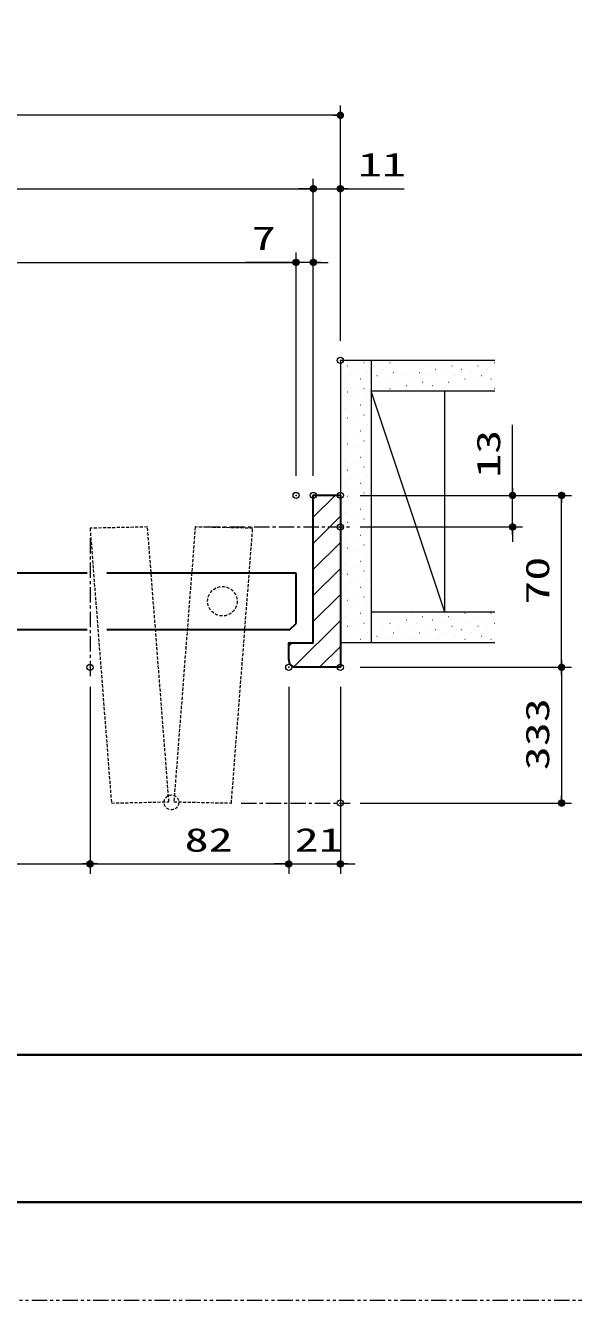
# Model space of a CAD drawing. Units: millimetres, scale not verified. Extents: x -1306 to 1306, y -607 to 607.
# Drawn here: x -447 to -224, y -594 to -75 of the extents above; entities that cross this region are included whole.
import ezdxf
from ezdxf.enums import TextEntityAlignment as Align

# ---------------------------------------------------------------- set-up
doc = ezdxf.new("R2010")
doc.units = ezdxf.units.MM
doc.header["$LTSCALE"] = 5
doc.header["$PDMODE"] = 32
doc.header["$PDSIZE"] = 2.5
for name, pattern in [('USER1', [0.375, 0.25, -0.125]), ('USER2', [2, 1.25, -0.25, 0.25, -0.25]), ('USER3', [2.5, 1.25, -0.25, 0.25, -0.25, 0.25, -0.25])]:
    doc.linetypes.add(name, pattern=pattern)
for name, color, linetype, lineweight in [('0-1_線(白)', 7, 'Continuous', 30), ('0-2_線(黄)', 2, 'Continuous', 15), ('0-3_点線(水)', 4, 'USER1', 9), ('0-5_ハッチング', 6, 'Continuous', 9), ('0-6_点線(黄)', 2, 'USER1', 15), ('0-7_寸法線', 3, 'Continuous', 13), ('0-8_0', 3, 'Continuous', 25), ('0-9_DEFPOINTS', 7, 'Continuous', 5), ('0-A_中心線', 3, 'USER2', 9), ('0-B_陰線', 4, 'USER3', 9), ('0-C_図面枠', 7, 'Continuous', 35)]:
    doc.layers.add(name, color=color, linetype=linetype, lineweight=lineweight)
doc.styles.add('ＭＳ ゴシック', font='')
doc.styles.get('ＭＳ ゴシック').set_extended_font_data('MS Gothic')

# ---------------------------------------------------------------- blocks, each defined once
blk = doc.blocks.new('_DOT')
at = {"layer": '0-8_0'}
blk.add_line((-2.5, 0), (-5, 0), dxfattribs=at)
for points in [[(0, 0), (-2.5, 0), (-2.48, 0.313)], [(0, 0), (-2.48, -0.313), (-2.5, 0)], [(0, 0), (-2.48, 0.313), (-2.421, 0.622)], [(0, 0), (-2.421, -0.622), (-2.48, -0.313)], [(0, 0), (-2.421, 0.622), (-2.324, 0.92)], [(0, 0), (-2.324, -0.92), (-2.421, -0.622)], [(0, 0), (-2.324, 0.92), (-2.191, 1.204)], [(0, 0), (-2.191, -1.204), (-2.324, -0.92)], [(0, 0), (-2.191, 1.204), (-2.023, 1.469)], [(0, 0), (-2.023, -1.469), (-2.191, -1.204)], [(0, 0), (-2.023, 1.469), (-1.822, 1.711)], [(0, 0), (-1.822, -1.711), (-2.023, -1.469)], [(0, 0), (-1.822, 1.711), (-1.594, 1.926)], [(0, 0), (-1.594, -1.926), (-1.822, -1.711)], [(0, 0), (-1.594, 1.926), (-1.34, 2.111)], [(0, 0), (-1.34, -2.111), (-1.594, -1.926)], [(0, 0), (-1.34, 2.111), (-1.064, 2.262)], [(0, 0), (-1.064, -2.262), (-1.34, -2.111)], [(0, 0), (-1.064, 2.262), (-0.773, 2.378)], [(0, 0), (-0.773, -2.378), (-1.064, -2.262)], [(0, 0), (-0.773, 2.378), (-0.468, 2.456)], [(0, 0), (-0.468, -2.456), (-0.773, -2.378)], [(0, 0), (-0.468, 2.456), (-0.157, 2.495)], [(0, 0), (-0.157, -2.495), (-0.468, -2.456)], [(0, 0), (-0.157, 2.495), (0.157, 2.495)], [(0, 0), (0.157, -2.495), (-0.157, -2.495)], [(0, 0), (0.157, 2.495), (0.468, 2.456)], [(0, 0), (0.468, 2.456), (0.773, 2.378)], [(0, 0), (0.773, 2.378), (1.064, 2.262)], [(0, 0), (1.064, 2.262), (1.34, 2.111)], [(0, 0), (1.34, 2.111), (1.594, 1.926)], [(0, 0), (1.594, 1.926), (1.822, 1.711)], [(0, 0), (1.822, 1.711), (2.023, 1.469)], [(0, 0), (2.023, 1.469), (2.191, 1.204)], [(0, 0), (2.191, 1.204), (2.324, 0.92)], [(0, 0), (2.324, 0.92), (2.421, 0.622)], [(0, 0), (2.421, 0.622), (2.48, 0.313)], [(0, 0), (2.48, 0.313), (2.5, 0)], [(0, 0), (0.468, -2.456), (0.157, -2.495)], [(0, 0), (0.773, -2.378), (0.468, -2.456)], [(0, 0), (1.064, -2.262), (0.773, -2.378)], [(0, 0), (1.34, -2.111), (1.064, -2.262)], [(0, 0), (1.594, -1.926), (1.34, -2.111)], [(0, 0), (1.822, -1.711), (1.594, -1.926)], [(0, 0), (2.023, -1.469), (1.822, -1.711)], [(0, 0), (2.191, -1.204), (2.023, -1.469)], [(0, 0), (2.324, -0.92), (2.191, -1.204)], [(0, 0), (2.421, -0.622), (2.324, -0.92)], [(0, 0), (2.48, -0.313), (2.421, -0.622)], [(0, 0), (2.5, 0), (2.48, -0.313)]]:
    blk.add_solid(points, dxfattribs=at)

msp = doc.modelspace()

# ---------------------------------------------------------------- linework, layer by layer
at = {"layer": '0-1_線(白)'}
for p, q in [((-318.646, -266.126), (-329.646, -266.126)), ((-421.709, -297.719), (-498.771, -297.719)), ((-336.646, -297.719), (-413.709, -297.719)), ((-336.646, -318.219), (-336.646, -297.719)), ((-496.271, -320.719), (-421.709, -320.719)), ((-413.709, -320.719), (-339.146, -320.719)), ((-339.146, -320.719), (-336.646, -318.219))]:
    msp.add_line(p, q, dxfattribs=at)
for points in [[(-339.646, -333.126), (-339.646, -326.126), (-329.646, -326.126), (-329.646, -266.126)], [(-318.646, -266.126), (-318.646, -336.126), (-336.646, -336.126)]]:
    msp.add_lwpolyline(points, dxfattribs=at)
msp.add_arc((-336.646, -333.126), 3, 180, 270, dxfattribs=at)
at = {"layer": '0-2_線(黄)'}
for p, q in [((-255.806, -211.126), (-318.646, -211.126)), ((-318.646, -211.126), (-318.646, -266.126)), ((-306.146, -211.126), (-306.146, -326.126)), ((-255.806, -223.626), (-306.146, -223.626)), ((-276.146, -313.626), (-306.146, -223.626)), ((-276.146, -313.626), (-276.146, -223.626)), ((-255.806, -313.626), (-306.146, -313.626)), ((-255.806, -326.126), (-318.646, -326.126))]:
    msp.add_line(p, q, dxfattribs=at)
at = {"layer": '0-3_点線(水)'}
msp.add_circle((-366.646, -309.219), 6, dxfattribs=at)
at = {"layer": '0-5_ハッチング'}
for p, q in [((-309.071, -212.027), (-309.021, -212.027)), ((-298.465, -212.027), (-298.415, -212.027)), ((-287.858, -212.027), (-287.808, -212.027)), ((-277.251, -212.027), (-277.201, -212.027)), ((-266.645, -212.027), (-266.595, -212.027)), ((-256.038, -212.027), (-255.988, -212.027)), ((-318.352, -216.005), (-318.302, -216.005)), ((-315.7, -213.353), (-315.65, -213.353)), ((-314.375, -217.331), (-314.325, -217.331)), ((-311.723, -214.679), (-311.673, -214.679)), ((-307.745, -216.005), (-307.695, -216.005)), ((-305.094, -213.353), (-305.044, -213.353)), ((-303.768, -217.331), (-303.718, -217.331)), ((-301.116, -214.679), (-301.066, -214.679)), ((-297.139, -216.005), (-297.089, -216.005)), ((-294.487, -213.353), (-294.437, -213.353)), ((-293.161, -217.331), (-293.111, -217.331)), ((-290.51, -214.679), (-290.46, -214.679)), ((-286.532, -216.005), (-286.482, -216.005)), ((-283.881, -213.353), (-283.831, -213.353)), ((-282.555, -217.331), (-282.505, -217.331)), ((-279.903, -214.679), (-279.853, -214.679)), ((-275.926, -216.005), (-275.876, -216.005)), ((-273.274, -213.353), (-273.224, -213.353)), ((-271.948, -217.331), (-271.898, -217.331)), ((-269.297, -214.679), (-269.247, -214.679)), ((-265.319, -216.005), (-265.269, -216.005)), ((-262.667, -213.353), (-262.617, -213.353)), ((-261.342, -217.331), (-261.292, -217.331)), ((-258.69, -214.679), (-258.64, -214.679)), ((-317.026, -219.982), (-316.976, -219.982)), ((-313.049, -221.308), (-312.999, -221.308)), ((-310.397, -218.657), (-310.347, -218.657)), ((-309.071, -222.634), (-309.021, -222.634)), ((-306.42, -219.982), (-306.37, -219.982)), ((-302.442, -221.308), (-302.392, -221.308)), ((-299.79, -218.657), (-299.74, -218.657)), ((-298.465, -222.634), (-298.415, -222.634)), ((-295.813, -219.982), (-295.763, -219.982)), ((-291.836, -221.308), (-291.786, -221.308)), ((-289.184, -218.657), (-289.134, -218.657)), ((-287.858, -222.634), (-287.808, -222.634)), ((-285.206, -219.982), (-285.156, -219.982)), ((-281.229, -221.308), (-281.179, -221.308)), ((-278.577, -218.657), (-278.527, -218.657)), ((-277.251, -222.634), (-277.201, -222.634)), ((-274.6, -219.982), (-274.55, -219.982)), ((-270.622, -221.308), (-270.572, -221.308)), ((-267.971, -218.657), (-267.921, -218.657)), ((-266.645, -222.634), (-266.595, -222.634)), ((-263.993, -219.982), (-263.943, -219.982)), ((-260.016, -221.308), (-259.966, -221.308)), ((-257.364, -218.657), (-257.314, -218.657)), ((-256.038, -222.634), (-255.988, -222.634)), ((-318.352, -226.611), (-318.302, -226.611)), ((-315.7, -223.96), (-315.65, -223.96)), ((-314.375, -227.937), (-314.325, -227.937)), ((-311.723, -225.286), (-311.673, -225.286)), ((-307.745, -226.611), (-307.695, -226.611)), ((-317.026, -230.589), (-316.976, -230.589)), ((-313.049, -231.915), (-312.999, -231.915)), ((-310.397, -229.263), (-310.347, -229.263)), ((-309.071, -233.241), (-309.021, -233.241)), ((-306.42, -230.589), (-306.37, -230.589)), ((-318.352, -237.218), (-318.302, -237.218)), ((-315.7, -234.566), (-315.65, -234.566)), ((-314.375, -238.544), (-314.325, -238.544)), ((-311.723, -235.892), (-311.673, -235.892)), ((-307.745, -237.218), (-307.695, -237.218)), ((-317.026, -241.196), (-316.976, -241.196)), ((-313.049, -242.521), (-312.999, -242.521)), ((-310.397, -239.87), (-310.347, -239.87)), ((-309.071, -243.847), (-309.021, -243.847)), ((-306.42, -241.196), (-306.37, -241.196)), ((-318.352, -247.825), (-318.302, -247.825)), ((-315.7, -245.173), (-315.65, -245.173)), ((-314.375, -249.151), (-314.325, -249.151)), ((-311.723, -246.499), (-311.673, -246.499)), ((-307.745, -247.825), (-307.695, -247.825)), ((-317.026, -251.802), (-316.976, -251.802)), ((-313.049, -253.128), (-312.999, -253.128)), ((-310.397, -250.476), (-310.347, -250.476)), ((-306.42, -251.802), (-306.37, -251.802)), ((-318.352, -258.431), (-318.302, -258.431)), ((-315.7, -255.78), (-315.65, -255.78)), ((-311.723, -257.105), (-311.673, -257.105)), ((-309.071, -254.454), (-309.021, -254.454)), ((-307.745, -258.431), (-307.695, -258.431)), ((-317.026, -262.409), (-316.976, -262.409)), ((-314.375, -259.757), (-314.325, -259.757)), ((-313.049, -263.735), (-312.999, -263.735)), ((-310.397, -261.083), (-310.347, -261.083)), ((-306.42, -262.409), (-306.37, -262.409)), ((-329.646, -275.029), (-320.744, -266.126)), ((-318.352, -269.038), (-318.302, -269.038)), ((-315.7, -266.386), (-315.65, -266.386)), ((-311.723, -267.712), (-311.673, -267.712)), ((-309.071, -265.06), (-309.021, -265.06)), ((-307.745, -269.038), (-307.695, -269.038)), ((-329.646, -285.636), (-318.646, -274.636)), ((-317.026, -273.015), (-316.976, -273.015)), ((-314.375, -270.364), (-314.325, -270.364)), ((-313.049, -274.341), (-312.999, -274.341)), ((-310.397, -271.69), (-310.347, -271.69)), ((-306.42, -273.015), (-306.37, -273.015)), ((-318.352, -279.644), (-318.302, -279.644)), ((-315.7, -276.993), (-315.65, -276.993)), ((-311.723, -278.319), (-311.673, -278.319)), ((-309.071, -275.667), (-309.021, -275.667)), ((-307.745, -279.644), (-307.695, -279.644)), ((-329.646, -296.242), (-318.646, -285.242)), ((-317.026, -283.622), (-316.976, -283.622)), ((-314.375, -280.97), (-314.325, -280.97)), ((-313.049, -284.948), (-312.999, -284.948)), ((-310.397, -282.296), (-310.347, -282.296)), ((-306.42, -283.622), (-306.37, -283.622)), ((-318.352, -290.251), (-318.302, -290.251)), ((-315.7, -287.599), (-315.65, -287.599)), ((-311.723, -288.925), (-311.673, -288.925)), ((-309.071, -286.274), (-309.021, -286.274)), ((-307.745, -290.251), (-307.695, -290.251)), ((-329.646, -306.849), (-318.646, -295.849)), ((-317.026, -294.229), (-316.976, -294.229)), ((-314.375, -291.577), (-314.325, -291.577)), ((-313.049, -295.554), (-312.999, -295.554)), ((-310.397, -292.903), (-310.347, -292.903)), ((-306.42, -294.229), (-306.37, -294.229)), ((-318.352, -300.858), (-318.302, -300.858)), ((-315.7, -298.206), (-315.65, -298.206)), ((-311.723, -299.532), (-311.673, -299.532)), ((-309.071, -296.88), (-309.021, -296.88)), ((-307.745, -300.858), (-307.695, -300.858)), ((-317.026, -304.835), (-316.976, -304.835)), ((-314.375, -302.184), (-314.325, -302.184)), ((-313.049, -306.161), (-312.999, -306.161)), ((-310.397, -303.509), (-310.347, -303.509)), ((-306.42, -304.835), (-306.37, -304.835)), ((-329.646, -317.455), (-318.646, -306.455)), ((-318.352, -311.464), (-318.302, -311.464)), ((-315.7, -308.813), (-315.65, -308.813)), ((-311.723, -310.138), (-311.673, -310.138)), ((-309.071, -307.487), (-309.021, -307.487)), ((-307.745, -311.464), (-307.695, -311.464)), ((-317.026, -315.442), (-316.976, -315.442)), ((-314.375, -312.79), (-314.325, -312.79)), ((-310.397, -314.116), (-310.347, -314.116)), ((-306.42, -315.442), (-306.37, -315.442)), ((-299.79, -314.116), (-299.74, -314.116)), ((-295.813, -315.442), (-295.763, -315.442)), ((-289.184, -314.116), (-289.134, -314.116)), ((-285.206, -315.442), (-285.156, -315.442)), ((-278.577, -314.116), (-278.527, -314.116)), ((-274.6, -315.442), (-274.55, -315.442)), ((-267.971, -314.116), (-267.921, -314.116)), ((-263.993, -315.442), (-263.943, -315.442)), ((-257.364, -314.116), (-257.314, -314.116)), ((-337.56, -335.975), (-318.646, -317.062)), ((-315.7, -319.419), (-315.65, -319.419)), ((-313.049, -316.768), (-312.999, -316.768)), ((-311.723, -320.745), (-311.673, -320.745)), ((-309.071, -318.093), (-309.021, -318.093)), ((-305.094, -319.419), (-305.044, -319.419)), ((-302.442, -316.768), (-302.392, -316.768)), ((-301.116, -320.745), (-301.066, -320.745)), ((-298.465, -318.093), (-298.415, -318.093)), ((-294.487, -319.419), (-294.437, -319.419)), ((-291.836, -316.768), (-291.786, -316.768)), ((-290.51, -320.745), (-290.46, -320.745)), ((-287.858, -318.093), (-287.808, -318.093)), ((-283.881, -319.419), (-283.831, -319.419)), ((-281.229, -316.768), (-281.179, -316.768)), ((-279.903, -320.745), (-279.853, -320.745)), ((-277.251, -318.093), (-277.201, -318.093)), ((-273.274, -319.419), (-273.224, -319.419)), ((-270.622, -316.768), (-270.572, -316.768)), ((-269.297, -320.745), (-269.247, -320.745)), ((-266.645, -318.093), (-266.595, -318.093)), ((-262.667, -319.419), (-262.617, -319.419)), ((-260.016, -316.768), (-259.966, -316.768)), ((-258.69, -320.745), (-258.64, -320.745)), ((-256.038, -318.093), (-255.988, -318.093)), ((-339.646, -327.455), (-338.317, -326.126)), ((-318.352, -322.071), (-318.302, -322.071)), ((-317.026, -326.048), (-316.976, -326.048)), ((-314.375, -323.397), (-314.325, -323.397)), ((-310.397, -324.723), (-310.347, -324.723)), ((-307.745, -322.071), (-307.695, -322.071)), ((-306.42, -326.048), (-306.37, -326.048)), ((-303.768, -323.397), (-303.718, -323.397)), ((-299.79, -324.723), (-299.74, -324.723)), ((-297.139, -322.071), (-297.089, -322.071)), ((-295.813, -326.048), (-295.763, -326.048)), ((-293.161, -323.397), (-293.111, -323.397)), ((-289.184, -324.723), (-289.134, -324.723)), ((-286.532, -322.071), (-286.482, -322.071)), ((-285.206, -326.048), (-285.156, -326.048)), ((-282.555, -323.397), (-282.505, -323.397)), ((-278.577, -324.723), (-278.527, -324.723)), ((-275.926, -322.071), (-275.876, -322.071)), ((-274.6, -326.048), (-274.55, -326.048)), ((-271.948, -323.397), (-271.898, -323.397)), ((-267.971, -324.723), (-267.921, -324.723)), ((-265.319, -322.071), (-265.269, -322.071)), ((-263.993, -326.048), (-263.943, -326.048)), ((-261.342, -323.397), (-261.292, -323.397)), ((-257.364, -324.723), (-257.314, -324.723)), ((-327.104, -336.126), (-318.646, -327.669))]:
    msp.add_line(p, q, dxfattribs=at)
at = {"layer": '0-6_点線(黄)'}
for points in [[(-411.796, -391.405), (-388.402, -390.898), (-397.099, -278.972), (-420.493, -279.479)], [(-354.299, -279.479), (-377.694, -278.972), (-386.391, -390.898), (-362.997, -391.405)]]:
    msp.add_lwpolyline(points, close=True, dxfattribs=at)
msp.add_circle((-387.396, -391.126), 3, dxfattribs=at)
at = {"layer": '0-7_寸法線'}
for p, q in [((-318.646, -203.126), (-318.646, -107.312)), ((-321.646, -111.312), (-676.396, -111.312)), ((-329.646, -258.126), (-329.646, -137.219)), ((-329.646, -258.126), (-329.646, -137.219)), ((-318.646, -203.126), (-318.646, -137.219)), ((-665.396, -141.219), (-332.646, -141.219)), ((-332.646, -141.219), (-335.646, -141.219)), ((-329.646, -141.219), (-318.646, -141.219)), ((-315.646, -141.219), (-292.742, -141.219)), ((-658.394, -171.219), (-339.646, -171.219)), ((-339.646, -171.219), (-357.313, -171.219)), ((-336.646, -258.126), (-336.646, -167.219)), ((-336.646, -258.126), (-336.646, -167.219)), ((-329.646, -171.219), (-336.646, -171.219)), ((-329.646, -258.126), (-329.646, -167.219)), ((-326.646, -171.219), (-323.646, -171.219)), ((-248.578, -263.126), (-248.578, -237.364)), ((-310.646, -266.126), (-224.646, -266.126)), ((-310.646, -266.126), (-244.578, -266.126)), ((-248.578, -278.972), (-248.578, -266.126)), ((-228.646, -333.126), (-228.646, -269.126)), ((-310.646, -278.972), (-244.578, -278.972)), ((-248.578, -281.972), (-248.578, -284.972)), ((-310.646, -336.126), (-224.646, -336.126)), ((-310.646, -336.126), (-224.646, -336.126)), ((-228.646, -339.126), (-228.646, -388.405)), ((-420.493, -344.126), (-420.493, -420.219)), ((-420.493, -344.126), (-420.493, -420.219)), ((-339.646, -344.126), (-339.646, -420.219)), ((-339.646, -344.126), (-339.646, -420.219)), ((-318.646, -344.126), (-318.646, -420.219)), ((-310.646, -391.405), (-224.646, -391.405)), ((-655.396, -416.219), (-423.493, -416.219)), ((-417.493, -416.219), (-342.646, -416.219)), ((-342.646, -416.219), (-345.646, -416.219)), ((-339.646, -416.219), (-318.646, -416.219)), ((-315.646, -416.219), (-312.646, -416.219))]:
    msp.add_line(p, q, dxfattribs=at)
at = {"layer": '0-9_DEFPOINTS'}
for p in [(-329.646, -141.219), (-318.646, -141.219), (-336.646, -171.219), (-329.646, -171.219), (-318.646, -211.126), (-336.646, -266.126), (-329.646, -266.126), (-318.646, -266.126), (-318.646, -266.126), (-228.646, -266.126), (-318.646, -278.972), (-248.578, -278.972), (-420.493, -336.126), (-339.646, -336.126), (-318.646, -336.126), (-318.646, -336.126), (-318.646, -391.405), (-228.646, -391.405), (-420.493, -416.219), (-339.646, -416.219), (-318.646, -416.219)]:
    msp.add_point(p, dxfattribs=at)
at = {"layer": '0-A_中心線'}
for p, q in [((-373.694, -278.972), (-314.651, -278.972)), ((-420.493, -283.479), (-420.493, -340.126)), ((-358.997, -391.405), (-314.647, -391.405))]:
    msp.add_line(p, q, dxfattribs=at)
at = {"layer": '0-B_陰線'}
msp.add_line((387.036, -594), (-1292.964, -594), dxfattribs=at)
at = {"layer": '0-C_図面枠'}
msp.add_line((-1252.964, -494), (347.036, -494), dxfattribs=at)
msp.add_lwpolyline([(-1252.964, -554), (347.036, -554), (347.036, 554), (-1252.964, 554)], close=True, dxfattribs=at)

# ---------------------------------------------------------------- block references
at = {"layer": '0-7_寸法線', "xscale": 0.6, "yscale": 0.6}
for p in [(-318.646, -111.312), (-329.646, -141.219), (-329.646, -141.219), (-336.646, -171.219), (-336.646, -171.219), (-420.493, -416.219), (-339.646, -416.219), (-339.646, -416.219)]:
    msp.add_blockref('_DOT', p, dxfattribs=at)
for p, rotation in [((-318.646, -141.219), 180), ((-329.646, -171.219), 180), ((-248.578, -266.126), 270), ((-228.646, -266.126), 90), ((-248.578, -278.972), 90), ((-228.646, -336.126), 270), ((-228.646, -336.126), 90), ((-228.646, -391.405), 270), ((-420.493, -416.219), 180), ((-318.646, -416.219), 180)]:
    msp.add_blockref('_DOT', p, dxfattribs=dict(at, rotation=rotation))

# ---------------------------------------------------------------- texts
at = {"layer": '0-7_寸法線', "style": 'ＭＳ ゴシック', "width": 1.5}
for s, p in [('11', (-311.504, -139.069)), ('7', (-354.742, -169.069)), ('82', (-382.038, -414.069)), ('21', (-337.242, -414.069))]:
    msp.add_text(s, height=9.604, dxfattribs=at).set_placement(p, align=Align.BOTTOM_LEFT)
for s, p in [('13', (-250.727, -258.983)), ('70', (-230.796, -310.65)), ('333', (-230.796, -378.051))]:
    msp.add_text(s, height=9.604, rotation=90, dxfattribs=at).set_placement(p, align=Align.BOTTOM_LEFT)

doc.saveas('drawing.dxf')
